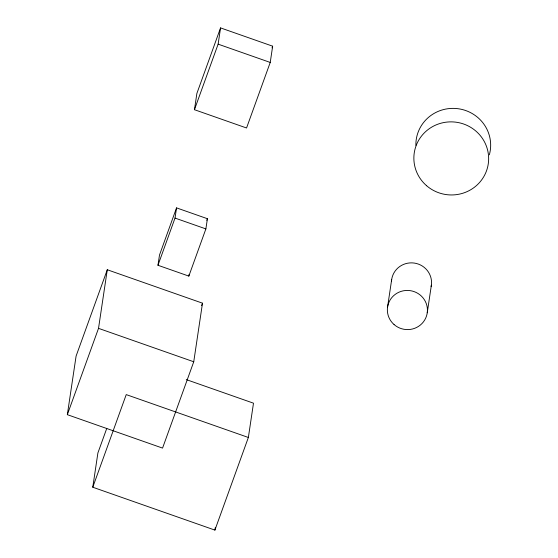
<?xml version="1.0" encoding="UTF-8"?>
<svg xmlns="http://www.w3.org/2000/svg" width="558" height="558" viewBox="0 0 558 558"><rect width="100%" height="100%" fill="white"/><g stroke="black" fill="none" stroke-linecap="round" stroke-linejoin="round"><path stroke-width="0.84" d="M67.337 414.671L76.097 356.074L107.282 269.751L202.498 303.175L193.745 361.772L162.559 448.095L67.337 414.671L98.522 328.348L107.282 269.751M186.274 379.593L253.492 403.183L248.366 437.472L214.9 530.1L92.774 487.225L97.894 452.943L106.78 428.349M157.97 265.273L159.49 255.076L176.544 207.876L207.409 218.708L205.881 228.906L188.834 276.105L157.97 265.273L175.017 218.073L176.544 207.876M194.449 109.703L196.876 93.451L220.556 27.9L272.66 46.188L270.232 62.44L246.552 127.991L194.449 109.703L218.129 44.152L220.556 27.9M188.834 276.105L189.085 274.403M214.9 530.1L215.29 527.526M387.531 307.263L391.653 279.691M427.247 312.773L431.369 285.201M92.774 487.225L126.234 394.604L248.366 437.472M206.816 220.34L207.409 218.708M272.067 47.828L272.66 46.188M201.619 305.617L202.498 303.175M218.129 44.152L270.232 62.44M175.017 218.073L205.881 228.906M98.522 328.348L193.745 361.772M391.514 281.079A20.046 19.572 8.5 0 1 414.189 263.055A20.046 19.572 8.5 0 1 431.125 286.575M415.877 145.338A37.414 36.528 8.5 0 1 457.909 108.691A37.414 36.528 8.5 0 1 489.338 154.824M394.039 324.526A20.046 19.572 8.5 0 0 427.01 314.147A20.046 19.572 8.5 0 0 401.125 291.374A20.046 19.572 8.5 0 0 394.039 324.526M426.612 185.73A37.414 36.528 8.5 0 0 487.936 165.775A37.414 36.528 8.5 0 0 439.216 123.73A37.414 36.528 8.5 0 0 426.612 185.73"/></g></svg>
